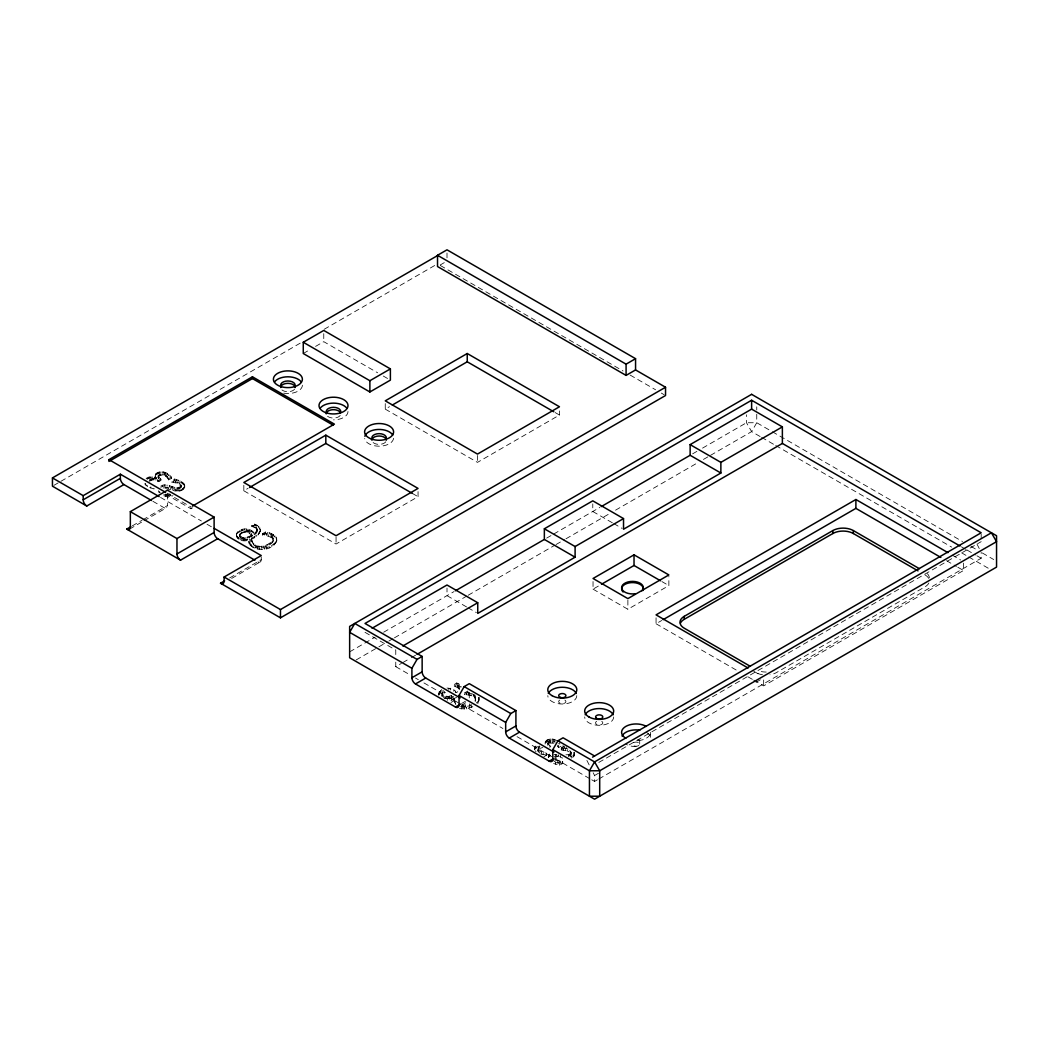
<?xml version="1.0" encoding="UTF-8"?>
<svg xmlns="http://www.w3.org/2000/svg" width="1049" height="1049" viewBox="0 0 1049 1049"><rect width="100%" height="100%" fill="white"/><g stroke="black" fill="none" stroke-linecap="round" stroke-linejoin="round"><path stroke-width="0.75" stroke-dasharray="5 3.75" d="M163.08 487.942L168.469 487.615L172.875 489.136L172.875 490.316C177.268 492.479 186.525 490.827 184.454 484.363L181.634 481.688L176.416 479.511L174.58 479.065L171.472 480.862L171.669 482.16L177.504 483.261L181.307 486.238M184.454 484.363C185.66 490.171 176.704 490.932 172.875 489.136M574.511 755.214L574.55 752.487L572.426 755.844L572.426 757.627L574.511 755.214L574.275 751.517M236.34 534.505C239.002 550.712 273.566 531.725 254.356 523.949L251.852 525.392L251.852 526.572C256.743 526.65 259.339 532.669 254.133 534.806C251.039 528.08 238.621 528.696 236.34 535.698C236.799 527.568 251.104 526.559 254.133 533.626L254.133 534.806M260.309 531.882L260.414 529.234M548.339 755.791L548.339 757.562L550.594 755.083L550.594 753.313L548.339 755.791L548.483 757.732M160.785 487.339C167.394 482.579 175.052 492.361 181.162 487.287L181.307 485.058L179.222 482.881L171.472 480.862M570.971 755.031L571.115 752.212L569.043 750.035L570.971 755.031L567.378 756.67M534.57 747.793L534.57 749.563L537.049 746.993L537.049 745.21L535.069 746.875L534.544 749.733M438.692 693.546L441.747 689.652L441.747 691.435L438.692 695.317L438.692 693.546L438.823 694.53M256.979 531.895L256.73 528.08L251.852 525.392M459.331 689.744L458.347 686.334L454.322 684.486L454.322 686.269L457.285 687.37L459.488 689.717L459.488 687.934M276.385 542.333C278.732 535.751 270.721 532.604 265.476 531.974L262.355 533.784C265.502 536.367 280.739 537.573 269.108 545.021C263.587 548.942 251.944 548.47 251.694 539.933L248.613 541.717L248.613 542.897C254.317 553.164 274.287 551.092 276.805 539.697M478.724 700.181L479.026 697.336L479.144 700.509L477.793 703.381L478.724 700.181L478.724 701.965M239.605 536.498C239.106 530.178 250.173 529.076 252.271 534.702L252.271 535.882C232.944 547.027 239.867 523.241 252.271 535.882M441.917 693.756L444.304 691.252L444.304 693.022L441.944 696.116L441.917 693.756C443.465 698.437 450.323 696.51 453.443 694.477M251.694 539.933C256.179 556.953 289.603 535.003 262.355 533.784M475.21 699.539C477.793 694.346 464.773 690.373 464.694 694.582C468.51 694.831 476.941 695.723 475.21 701.309L475.21 699.539L473.125 701.768M537.94 750.782L538.412 747.819L539.894 746.639L539.894 748.422L537.94 750.782L539.802 753.116M158.058 476.023L160.969 479.223L160.969 480.403L158.071 477.767L158.268 475.512L160.156 474.187L165.506 474.935L167.696 476.902L168.692 479.918L171.446 478.318L171.446 477.138C168.246 472.312 160.458 469.585 155.776 473.873L155.265 476.272L155.776 473.873M168.535 479.826C167.709 475.485 159.396 472.784 158.071 477.767M547.866 743.177L549.912 745.878L549.912 747.649L547.88 745.511C546.49 741.053 552.639 739.978 555.327 742.089M553.911 741.42L553.911 743.19L549.964 743.112L547.88 745.511M557.373 740.66L552.18 738.929L548.063 739.414L545.074 742.246L545.886 744.711M545.074 744.016L545.598 741.027M236.484 536.695L236.484 535.501C242.358 543.644 256.284 538.255 260.309 530.689M254.133 533.626L256.979 530.702M248.613 541.717C254.422 551.433 270.354 549.755 276.385 541.153M476.285 703.014L477.793 701.611M160.785 486.159C167.394 481.386 175.052 491.181 181.162 486.107M565.936 754.795L568.728 754.677L570.971 753.248M155.776 475.053C160.458 470.765 168.246 473.505 171.446 478.318M545.598 742.797L549.361 740.83L554.803 741.25L554.803 739.479M457.784 691.658L456.472 692.655L453.784 689.534L446.992 688M146.086 478.855C147.765 474.909 157.048 478.895 155.436 476.338L155.436 477.518C157.376 480.258 148.958 476.18 147.24 479.249L147.24 478.069M149.181 480.088L153.102 478.528L158.792 480.468L160.969 479.223M149.181 481.268L153.102 479.708L158.792 481.661L160.969 480.403M239.565 534.728C241.545 539.829 248.954 537.154 252.271 534.702M454.322 684.486L456.695 682.978L457.902 683.437L461.049 685.403L461.049 687.187L456.695 684.748L454.322 686.269M53.866 485.372L59.531 482.107M60.947 481.281L301.614 342.341M324.259 329.255L434.692 265.502M440.226 264.964L444.291 262.63M303.266 353.513L310.098 349.566M315.565 346.406L323.761 341.672L377.627 372.775M168.535 478.646L171.446 477.138M184.454 485.543L181.634 482.868L176.416 480.691L174.58 480.245L171.669 482.16M163.814 495.771L169.663 497.528L172.901 495.653M132.253 525.903L141.877 520.343M142.716 519.871L167.486 505.566L167.486 490.185M129.656 529.05L142.612 521.563M143.988 520.776L166.804 507.611M165.506 494.053L190.957 508.752L193.763 507.126M243.827 485.254L243.827 490.775L248.075 488.323M385.258 403.603L385.258 409.123L389.494 406.671M251.852 526.572L254.356 525.129L255.563 525.588L258.697 527.568L260.414 530.414M248.613 542.897L251.891 541.218M262.355 534.964L265.476 533.154C269.842 534.02 276.398 535.541 276.805 540.891M229.613 577.973L261.253 559.707L261.253 556.94M231.672 578.419L260.572 561.74M243.827 490.775L336.06 544.025L418.053 496.688L418.053 491.168M385.258 409.123L477.492 462.373L559.471 415.037L559.471 410.906M349.645 651.862L375.149 637.123M383.659 632.219L454.06 591.57M546.647 538.111L552.325 534.846M553.741 534.02L599.831 507.414M692.642 453.824L696.89 451.372M702.555 448.107L746.495 422.734L756.749 422.734L770.936 430.929M356.188 659.913L377.443 647.639M378.859 646.827L387.369 641.909M388.786 641.096L393.034 638.631M394.45 637.818L466.739 596.081M468.156 595.268L554.606 545.349M556.036 544.536L564.532 539.619M565.949 538.806L609.889 513.433M615.553 510.168L697.769 462.701M703.433 459.436L709.098 456.158M710.514 455.345L751.622 431.611L756.749 422.734L756.749 411.601M395.761 662.129L395.761 666.653L401.426 663.374M402.842 662.562L409.923 658.47M411.339 657.657L415.588 655.205M593.039 581.526L593.039 589.145L600.107 585.054M454.335 699.971L455.751 704.325L454.047 698.962L450.952 700.745L452.434 702.882M464.694 692.812L467.828 691.003L467.828 692.773L464.694 694.582M450.952 702.515L454.047 700.732L454.335 701.742M461.599 703.473L465.441 701.256M461.403 705.23L467.316 701.82M593.039 589.145L627.879 609.259L668.869 585.591L668.869 576.465M656.058 617.835L656.058 623.749L661.722 620.484M543.907 756.709L546.673 755.11L546.673 753.339L543.907 754.926L540.641 754.021M557.504 745.839L558.501 747.662L561.267 746.062L558.645 743.269M561.294 748.016L564.388 746.219L564.388 747.989L561.294 749.786L561.294 748.016L565.359 748.645L567.312 749.222L567.312 751.005L569.043 751.805M554.095 758.361L559.209 755.398M552.128 761.128L560.297 756.421M555.59 764.275L555.59 762.505L559.471 763.488L562.71 761.613L562.71 763.397L559.471 765.272L553.623 763.515M598.822 762.413L981.182 541.664M591.754 779.8L594.573 781.426L594.573 775.513L600.238 772.248M756.014 682.309L761.679 679.031M594.573 781.426L597.406 779.8M598.822 778.974L981.182 558.225L981.182 552.312M753.759 680.158L763.659 685.876L963.506 570.499L963.506 563.103M444.868 696.484L444.868 698.254L446.9 698.424L453.443 696.248M456.63 697.441L449.431 700.155L449.431 698.385L454.099 696.956M460.38 706.751L465.612 706.803L471.447 704.653M459.488 708.639L466.635 708.914L474.148 706.2M444.304 693.022L445.484 692.432M570.079 756.814L572.426 755.844M537.049 746.993L539.579 745.97M539.894 748.422L542.91 747.452M441.747 691.435L443.452 690.609M461.783 709.045L461.783 707.275L471.67 705.675L471.67 707.459M462.019 706.987L462.019 705.216L467.513 704.587L467.513 706.357M170.554 488.323L170.554 489.503L164.273 488.598L164.273 487.418M554.082 754.572L556.744 754.401L556.744 756.172L562.684 758.06M554.082 756.342L556.744 756.172M444.068 698.241L449.431 698.385M562.71 763.397L555.668 762.059L555.668 760.276L562.71 761.613M561.294 749.786L567.312 751.005M537.94 749.012L539.802 751.333L546.673 753.339M546.673 755.11L543.12 754.388L543.12 752.618M167.945 494.944L170.292 495.377L170.292 494.184L167.945 493.764L167.945 494.944L165.86 494.315M467.828 692.773L469.768 693.153M564.388 747.989L568.02 749.012M163.814 494.59L169.663 496.347L169.663 497.528M144.736 483.773L147.568 486.579L147.568 485.399L149.115 486.185L149.115 487.379L154.098 488.965L154.098 487.785M471.552 693.612L475.499 695.303M553.977 761.259L555.668 762.059M772.352 431.742L962.497 541.52M971.007 546.437L976.685 549.715M982.362 552.993L993.718 559.55M961.435 546.831L965.67 549.27M967.073 550.082L975.544 554.973M976.947 555.786L981.182 558.225M760.132 436.528L751.622 431.611L746.495 422.734L746.495 414.788M761.561 437.341L774.319 444.71M775.749 445.537L951.692 547.119M961.631 552.849L967.309 556.127M968.725 556.953L990.007 569.24M952.177 555.091L960.674 559.996M440.357 265.502L623.054 370.992M630.134 375.07L655.625 389.795M661.29 393.06L664.122 394.699M946.513 560.691L956.426 566.421M957.842 567.234L963.506 570.499M555.209 412.585L559.471 415.037M383.291 376.04L387.54 378.492M612.341 522.782L592.777 511.479L592.777 503.874M613.744 523.582L622.123 528.421M661.906 581.566L668.869 585.591M753.759 671.281L760.827 675.372M656.058 623.749L736.765 670.35M748.094 676.88L752.343 679.332M412.375 493.41L418.053 496.688M466.569 606.938L447.005 595.648L447.005 588.043M467.959 607.751L476.351 612.59M166.922 493.096L190.957 506.969L190.957 508.752M160.549 497.423L201.395 520.999M207.046 524.264L214.114 528.342M152.866 501.278L163.893 507.637A5.075 2.924 60 0 0 167.486 505.566M365.013 632.324L395.761 650.078L395.761 656.11M549.912 745.878L550.777 746.377M395.761 666.653L409.857 674.782M415.496 678.047L418.315 679.673M423.953 682.925L460.616 704.089M462.032 704.915L502.917 728.517M517.026 736.66L553.675 757.824M555.091 758.637L590.338 778.987M160.222 492.519L159.238 491.548L159.238 492.728L158.412 490.748M535.095 750.704L536.039 751.648M573.659 752.356L574.275 753.287M976.986 544.077L979.779 549.571M586.889 760.42L589.682 765.914M593.17 772.772L594.573 775.513M478.383 697.755L479.144 700.509M155.265 475.092L155.436 477.518M981.182 534.256L981.182 538.701M763.659 679.962L763.659 685.876M756.749 406.828L756.749 410.015M650.564 732.32L650.564 738.234A14.489 8.366 0 0 0 646.328 732.32M639.693 739.715L639.693 744.161M627.879 600.133L627.879 609.259M574.144 754.323L574.144 756.093M573.449 755.123L573.449 756.893M571.272 756.421L571.272 758.191M571.115 752.212L571.115 753.982M570.459 751.097L570.459 752.88M570 754.126L570 755.909M568.728 754.677L568.728 756.46M566.224 746.665L566.224 748.435M565.359 748.645L565.359 750.415M563.339 748.278L563.339 750.048M563.064 745.485L563.064 753.182M562.539 761.508L562.539 763.292M561.49 748.121L561.49 749.904M560.363 755.464L560.363 757.247M560.1 761.338L560.1 763.121M559.786 742.482L559.786 744.252M559.471 763.488L559.471 765.272M558.343 745.8L558.501 747.662M558.278 754.769L558.278 756.539M558.055 745.013L558.055 746.783M557.766 760.918L557.766 762.689M555.367 754.336L555.367 756.106M553.518 739.139L553.518 740.909M552.18 738.929L552.18 740.699M552.338 741.053L552.338 742.836M550.725 738.889L550.725 740.66M550.764 741.119L550.764 742.902M549.964 741.328L549.964 743.112M549.584 754.034L549.584 755.804M549.361 739.047L549.361 740.83M549.204 741.682L549.204 743.466M548.811 754.874L548.811 756.657M548.522 742.154L548.522 743.938M548.063 739.414L548.063 741.197M548.076 742.653L548.076 744.436M546.844 740.004L546.844 741.774M546.49 753.234L546.49 755.005M541.323 752.054L541.323 753.838M538.989 747.242L538.989 749.012M538.412 747.819L538.412 749.589M538.452 750.258L538.452 752.041M538.045 749.642L538.045 751.412M535.895 746.009L535.895 747.793M535.069 746.875L535.069 748.658M477.492 455.476L477.492 462.373M475.564 697.441L475.603 700.247M475.158 696.47L475.158 698.254M474.384 695.592L474.384 697.362M473.309 694.818L473.309 696.588M471.014 693.795L471.014 695.579M469.467 703.879L469.467 705.649M469.283 692.891L469.283 699.04M469.139 706.58L469.139 708.35M468.733 693.245L468.733 695.028M466.543 692.996L466.543 694.779M466.635 707.131L466.635 708.914M465.612 705.02L465.612 706.803M464.904 692.93L464.904 694.7M464.169 707.367L464.169 709.137M463.75 705.23L463.75 707.013M459.187 684.092L459.187 685.876M459.082 687.108L459.082 688.878M458.347 686.334L458.347 688.105M457.902 683.437L457.902 685.207M457.285 685.6L457.285 687.37M456.695 682.978L456.695 684.748M455.699 684.866L455.699 686.649M455.568 690.976L455.568 692.746M454.755 701.165L454.755 702.935M454.243 699.067L454.243 700.85M454.047 698.962L454.047 700.732M453.784 689.534L453.784 691.304M451.699 697.86L451.699 699.631M451.503 695.474L451.503 697.244M450.336 688.21L450.336 689.98M449.772 696.13L449.772 697.9M448.841 688.013L448.841 689.783M448.225 696.497L448.225 698.28M447.294 698.582L447.294 700.352M447.005 253.032L447.005 257.844M446.9 696.641L446.9 698.424M445.799 696.615L445.799 698.398M443.334 695.88L443.334 697.651M442.586 692.524L442.586 694.294M442.127 693.14L442.193 696.667M440.436 690.57L440.436 692.34M439.479 691.553L439.479 693.323M438.888 692.55L438.888 694.333M336.06 537.127L336.06 544.025M323.761 333.648L323.761 341.672M276.674 538.294L276.674 539.488M276.031 536.957L276.031 538.137M275.441 542.582L275.441 543.762M274.851 535.685L274.851 536.865M273.933 543.985L273.933 545.165M273.146 534.492L273.146 535.672M273.225 538.412L273.251 540.615M272.806 537.442L272.806 538.622M272.858 540.51L272.858 541.69M272.045 536.563L272.045 537.744M272.032 541.625L272.032 542.805M271.796 545.401L271.796 546.581M271.167 533.521L271.167 534.702M270.957 535.79L270.957 536.97M270.773 542.739L270.773 543.933M269.213 532.813L269.213 533.993M269.318 546.647L269.318 547.827M269.108 543.841L269.108 545.021M268.675 534.767L268.675 535.947M267.429 532.354L267.429 533.535M267.115 544.851L267.115 546.031M266.8 547.539L266.8 548.732M266.38 534.216L266.38 535.396M265.476 531.974L265.476 533.154M265.174 545.559L265.174 546.739M264.191 533.967L264.191 535.147M264.282 548.102L264.282 549.283M263.26 545.991L263.26 547.172M262.565 533.902L262.565 535.082M261.83 548.325L261.83 549.519M261.411 546.201L261.411 547.381M259.877 527.778L259.877 528.958M259.601 532.197L259.601 533.377M259.68 546.175L259.68 547.368M259.444 548.234L259.444 549.427M258.697 526.375L258.697 527.568M258.356 533.679L258.356 534.872M258.041 545.939L258.041 547.119M257.228 529.784L257.228 530.964M257.149 547.84L257.149 549.02M257.149 528.906L257.149 530.086M256.835 525.064L256.835 526.244M256.73 528.08L256.73 529.26M256.572 535.16L256.572 536.341M256.533 545.493L256.533 546.686M256.389 531.659L256.389 532.84M255.995 527.293L255.995 528.486M255.563 524.395L255.563 525.588M255.432 532.63L255.432 533.81M255.222 544.877L255.222 546.057M254.986 547.145L254.986 548.325M254.946 526.572L254.946 527.752M254.356 523.949L254.356 525.129M254.291 536.629L254.291 537.822M253.347 525.837L253.347 527.018M253.229 531.935L253.229 533.128M253.412 543.513L253.412 544.706M252.993 546.175L252.993 547.355M252.468 531.2L252.468 532.381M252.403 542.136L252.403 543.316M251.996 540.943L251.996 542.123M251.76 535.042L251.76 536.223M251.76 537.927L251.76 539.107M251.432 530.492L251.432 531.686M251.367 533.259L251.367 534.439M251.249 545.008L251.249 546.188M251.091 535.436L251.091 536.629M250.082 543.854L250.082 545.034M249.859 532.066L249.859 533.259M249.347 538.819L249.347 540.012M249.203 529.483L249.203 530.663M249.164 536.445L249.164 537.626M249.242 542.739L249.242 543.933M248.403 531.384L248.403 532.564M247.984 529.168L247.984 530.361M247.59 531.135L247.59 532.328M247.42 537.101L247.42 538.281M247.079 539.356L247.079 540.537M246.699 531.03L246.699 532.21M246.502 528.984L246.502 530.165M245.886 537.468L245.886 538.648M245.453 531.043L245.453 532.223M244.942 539.553L244.942 540.733M244.64 528.971L244.64 530.151M244.548 537.612L244.548 538.793M244.286 531.24L244.286 532.42M243.46 537.586L243.46 538.766M243.289 539.488L243.289 540.668M243.145 531.633L243.145 532.813M242.843 529.247L242.843 530.427M242.529 537.442L242.529 538.635M241.952 532.223L241.952 533.403M241.716 539.212L241.716 540.392M241.1 529.797L241.1 530.978M240.995 536.839L240.995 538.032M240.247 533.495L240.247 534.675M240.247 538.753L240.247 539.933M239.775 534.111L239.775 535.292M239.854 535.855L239.854 537.049M239.408 530.624L239.408 531.804M238.87 538.085L238.87 539.265M238.084 531.528L238.084 532.722M237.73 537.298L237.73 538.478M237.126 532.512L237.126 533.705M236.943 536.432L236.943 537.612M236.55 533.521L236.55 534.702M184.742 485.333L184.703 487.47M184.336 487.169L184.336 488.349M183.85 483.432L183.85 484.612M183.641 487.969L183.641 489.149M182.906 482.54L182.906 483.72M182.618 488.69L182.618 489.883M181.634 481.688L181.634 482.868M181.464 489.267L181.464 490.447M181.307 485.058L181.162 487.287M180.651 483.943L180.651 485.136M180.271 489.66L180.271 490.84M180.192 486.985L180.192 488.165M179.956 480.822L179.956 482.002M179.222 482.881L179.222 484.061M178.92 487.523L178.92 488.716M179.064 489.896L179.064 491.076M178.212 480.088L178.212 481.268M177.832 489.988L177.832 491.181M177.504 482.068L177.504 483.261M177.569 487.746L177.569 488.926M176.573 489.949L176.573 491.142M176.416 479.511L176.416 480.691M176.127 487.641L176.127 488.834M175.537 481.491L175.537 482.671M175.353 489.791L175.353 490.971M174.58 479.065L174.58 480.245M174.593 487.261L174.593 488.454M173.531 481.124L173.531 482.304M172.075 486.395L172.075 487.575M169.977 475.328L169.977 476.508M169.584 485.556L169.584 486.736M168.823 474.345L168.823 475.525M168.692 478.737L168.692 479.918M168.469 487.615L168.469 488.795M168.233 477.859L168.233 479.039M167.565 473.505L167.565 474.686M167.696 476.902L167.696 478.095M167.066 484.992L167.066 486.172M166.935 487.247L166.935 488.428M166.752 475.853L166.752 477.033M165.781 495.351L165.781 496.531M165.506 474.935L165.506 476.115M165.545 487.182L165.545 488.362M164.981 472.325L164.981 473.505M164.772 484.926L164.772 486.107M164.103 474.266L164.103 475.446M163.71 471.984L163.71 473.165M162.529 473.912L162.529 475.092M162.687 485.32L162.687 486.5M162.372 471.775L162.372 472.955M160.917 471.735L160.917 472.915M160.943 473.964L160.943 475.158M160.156 474.187L160.156 475.367M160.104 478.724L160.104 479.904M159.553 471.906L159.553 473.086M159.396 474.528L159.396 475.722M158.714 475L158.714 476.194M158.714 477.675L158.714 478.855M158.792 480.468L158.792 481.661M158.255 472.273L158.255 473.453M158.268 475.512L158.268 476.692M157.678 479.826L157.678 481.019M157.035 472.85L157.035 474.03M156.262 477.452L156.262 478.632M156.078 477.557L156.078 478.737M155.908 478.973L155.908 480.154M154.347 477.033L154.347 478.213M154.059 478.541L154.059 479.721M153.102 478.528L153.102 479.708M152.197 476.771L152.197 477.951M152.131 478.659L152.131 479.852M151.017 476.823L151.017 478.003M151.122 478.973L151.122 480.167M150.82 486.867L150.82 488.06M150.086 479.485L150.086 480.678M149.771 477.033L149.771 478.226M148.512 477.439L148.512 478.619M146.231 485.674L145.286 483.55L145.286 484.743M650.078 734.484A14.489 8.366 0 0 1 637.333 740.66M927.368 573.711A14.489 8.366 0 0 1 929.309 577.894M766.229 672.055A14.489 8.366 0 0 1 758.978 670.94M928.824 583.021A14.489 8.366 0 0 1 925.074 586.771L776.47 672.566A14.489 8.366 0 0 1 769.979 674.73M925.074 574.944A14.489 8.366 0 0 1 928.824 578.694M762.479 674.73A14.489 8.366 0 0 1 755.975 672.566M638.631 739.715A3.619 2.098 0 0 1 637.464 740.174M633.517 742.679A3.619 2.098 0 0 1 639.418 743.361A3.619 2.098 0 0 1 636.074 746.245A3.619 2.098 0 0 1 632.731 743.361M601.746 721.371A3.619 2.098 0 0 1 601.746 724.334A3.619 2.098 0 0 1 596.619 724.334A3.619 2.098 0 0 1 596.619 721.371M564.847 700.076A3.619 2.098 0 0 1 564.847 703.04A3.619 2.098 0 0 1 559.733 703.04A3.619 2.098 0 0 1 559.733 700.076M636.074 746.613A14.489 8.366 0 0 1 625.833 744.161M613.678 716.939A14.489 8.366 0 0 1 599.189 725.305A14.489 8.366 0 0 1 584.686 716.939M576.78 695.644A14.489 8.366 0 0 1 562.29 704.01A14.489 8.366 0 0 1 547.801 695.644M294.599 389.127A7.251 4.183 0 0 1 287.898 391.71A7.251 4.183 0 0 1 281.198 389.127M340.191 415.456A7.251 4.183 0 0 1 333.503 418.04A7.251 4.183 0 0 1 326.803 415.456M385.796 441.786A7.251 4.183 0 0 1 379.109 444.37A7.251 4.183 0 0 1 372.408 441.786M393.572 438.272A14.489 8.366 0 0 1 379.266 446.192A14.489 8.366 0 0 1 364.659 438.456M347.993 411.496A14.489 8.366 0 0 1 333.503 419.862M302.387 385.167A14.489 8.366 0 0 1 283.676 393.165M261.253 559.707A5.075 2.924 60 0 1 257.661 561.779"/><path stroke-width="1.5" d="M460.577 704.076L455.45 707.026L415.483 683.948A5.075 2.924 60 0 1 411.903 677.746L411.903 668.279L417.03 659.401L422.144 656.438L422.144 671.819A5.075 2.924 60 0 0 425.737 678.034L460.183 697.926M455.45 707.026A5.075 2.924 60 0 0 459.042 704.954L459.042 695.487L464.169 686.61L469.283 683.66L515.911 710.579L515.911 725.96A5.075 2.924 60 0 0 519.504 732.176L553.964 752.067M553.072 758.952L549.217 761.168L509.25 738.09A5.075 2.924 60 0 1 505.67 731.874L505.67 722.407L510.797 713.543L515.911 710.579M549.217 761.168A5.075 2.924 60 0 0 552.81 759.096L552.81 749.629L557.937 740.751L563.064 737.801L594.573 755.988M635.563 369.93L626.083 375.398L437.525 266.538L437.525 255.287L447.005 249.819L635.563 358.679L635.563 369.93L665.538 387.238L665.538 395.512L280.463 617.835L220.513 583.218A5.075 2.924 60 0 0 224.106 581.146L224.106 577.016L261.253 555.564L214.114 528.342M151.489 500.478L123.926 484.559L86.779 506.011L52.45 486.185L52.45 477.911L437.525 255.589M303.266 342.262L323.761 330.435L390.385 368.894L390.385 380.131L369.877 391.972L303.266 353.513L303.266 342.262L369.877 380.721L390.385 368.894M333.018 425.094L252.442 378.584L108.965 461.416L108.965 459.632L252.442 376.801L334.421 424.137L192.36 506.156M52.45 477.911L83.199 495.653L120.347 474.214L159.16 496.623M86.779 506.011A5.075 2.924 60 0 1 83.199 499.796L120.347 478.344L120.347 474.214M217.694 538.701L180.546 560.153L126.745 529.089A5.075 2.924 60 0 0 130.338 527.018L130.338 511.637L167.486 490.185L214.114 517.105L214.114 532.486A5.075 2.924 60 0 0 217.694 538.701L254.907 560.179M126.745 529.089L130.876 526.703M325.819 435.165L243.827 482.488L336.06 535.737L418.053 488.414L325.819 435.165L325.819 443.439L412.375 493.41M467.238 353.513L385.258 400.836L477.492 454.086L559.471 406.763L467.238 353.513L467.238 361.787L553.793 411.759M249.492 487.51L325.819 443.439M392.326 405.045L467.238 361.787M130.338 511.637L176.966 538.557L214.114 517.105M180.546 560.153A5.075 2.924 60 0 1 176.966 553.938L214.114 532.486M220.513 583.218L224.643 580.844M437.525 255.287L626.083 364.16L635.563 358.679M224.106 577.016L280.463 609.548L665.538 387.238M592.554 757.155L981.182 532.787L751.622 400.246L365.013 623.46L422.144 656.438M372.08 628.246L447.005 585.001L477.741 602.742L477.741 613.403L575.101 557.189L575.101 546.542L623.526 518.586L623.526 529.234L720.873 473.02L720.873 462.373L782.37 426.877L782.37 443.439L417.004 654.379M455.463 590.757L544.352 539.435L544.352 528.788L592.777 500.832L623.526 518.586M601.247 506.601L690.137 455.279L690.137 444.619L751.622 409.123L782.37 426.877M402.829 646L477.741 602.742M411.903 677.746L422.144 671.819M634.029 554.829L593.039 578.484L627.879 598.612L668.869 574.944L634.029 554.829L634.029 565.477L601.51 584.241M415.483 683.948L425.737 678.034M947.929 552.639L855.892 499.508L656.058 614.871L748.094 668.016M663.152 619.657L855.892 508.372L940.848 557.425M750.35 666.351L684.236 628.194A14.489 8.366 0 0 1 684.236 616.353L832.84 530.571A14.489 8.366 0 0 1 853.335 530.571L919.449 568.728M680.486 623.067A14.489 8.366 0 0 1 684.236 619.316L832.84 533.521A14.489 8.366 0 0 1 853.335 533.521L918.032 570.879M505.67 731.874L515.911 725.96M509.25 738.09L519.504 732.176M782.37 443.439L960.032 546.018M690.137 444.619L720.873 462.373M690.137 455.279L720.873 473.02M634.029 565.477L660.503 580.766M544.352 528.788L575.101 546.542M544.352 539.435L575.101 557.189M108.965 459.632L165.506 492.283M417.03 659.401L354.772 623.46L349.645 632.324L411.903 668.279M464.169 686.61L510.797 713.543M557.937 740.751L594.573 761.902L599.7 770.779L599.7 796.217L589.446 796.217L589.446 770.779L594.573 761.902L991.423 532.787L996.55 541.664L599.7 770.779L589.446 770.779L552.81 749.629M459.042 695.487L505.67 722.407M855.892 499.508L855.892 508.372M853.335 530.571L853.335 533.521M832.84 530.571L832.84 533.521M751.622 400.246L751.622 409.123M684.236 616.353L684.236 619.316M626.083 364.16L626.083 375.398M369.877 380.721L369.877 391.972M280.463 609.548L280.463 617.835M252.442 376.801L252.442 378.584M176.966 538.557L176.966 553.938M83.199 495.653L83.199 499.796M625.833 738.234A14.489 8.366 0 0 1 625.833 726.406A14.489 8.366 0 0 1 646.328 726.406M623.08 591.977A10.87 6.281 0 0 1 631.065 582.628A10.87 6.281 0 0 1 642.985 590.469M635.301 593.721A10.87 6.281 0 0 1 621.624 587.663A10.87 6.281 0 0 1 635.301 581.605A10.87 6.281 0 0 1 641.896 590.797M622.07 736.07A14.489 8.366 0 0 1 639.824 730.156M585.185 714.775A14.489 8.366 0 0 1 599.189 708.573A14.489 8.366 0 0 1 613.18 714.775M548.286 693.468A14.489 8.366 0 0 1 562.29 687.265A14.489 8.366 0 0 1 576.294 693.468M280.647 387.527A7.251 4.183 0 0 1 287.898 383.344A7.251 4.183 0 0 1 295.149 387.527M326.252 413.857A7.251 4.183 0 0 1 332.087 409.753A7.251 4.183 0 0 1 340.191 412.257M371.857 440.187A7.251 4.183 0 0 1 379.109 436.004A7.251 4.183 0 0 1 386.347 440.187M364.855 436.292A14.489 8.366 0 0 1 377.981 429.474A14.489 8.366 0 0 1 392.772 435.033M320.115 408.284A14.489 8.366 0 0 1 333.503 403.131A14.489 8.366 0 0 1 346.891 408.284M274.51 381.967A14.489 8.366 0 0 1 287.898 376.801A14.489 8.366 0 0 1 301.286 381.967M372.408 439.426A7.251 4.183 0 0 1 379.109 433.643A7.251 4.183 0 0 1 385.796 439.426M326.803 413.096A7.251 4.183 0 0 1 333.503 407.314A7.251 4.183 0 0 1 340.191 413.096M281.198 386.766A7.251 4.183 0 0 1 287.898 380.984A7.251 4.183 0 0 1 294.599 386.766M123.926 484.559A5.075 2.924 60 0 1 120.347 478.344M751.622 394.332L349.645 626.41L349.645 657.775L594.573 799.181L996.55 567.103L996.55 535.737L751.622 394.332M588.935 716.939A14.489 8.366 0 0 0 613.18 713.189A14.489 8.366 0 0 0 595.426 702.935A14.489 8.366 0 0 0 588.935 716.939M552.036 695.644A14.489 8.366 0 0 0 576.294 691.894A14.489 8.366 0 0 0 558.54 681.64A14.489 8.366 0 0 0 552.036 695.644M560.481 697.454A3.619 2.098 0 0 0 565.909 695.644A3.619 2.098 0 0 0 560.481 693.822A3.619 2.098 0 0 0 560.481 697.454M596.304 718.211A3.619 2.098 0 0 0 602.532 717.739A3.619 2.098 0 0 0 598.704 714.867A3.619 2.098 0 0 0 596.304 718.211M371.189 438.915A14.489 8.366 0 0 0 393.572 432.358A14.489 8.366 0 0 0 372.539 424.439A14.489 8.366 0 0 0 371.189 438.915M326.252 412.821A14.489 8.366 0 0 0 347.993 405.57A14.489 8.366 0 0 0 326.252 398.332A14.489 8.366 0 0 0 326.252 412.821M280.647 386.491A14.489 8.366 0 0 0 302.387 379.253A14.489 8.366 0 0 0 280.647 372.002A14.489 8.366 0 0 0 280.647 386.491"/></g></svg>
